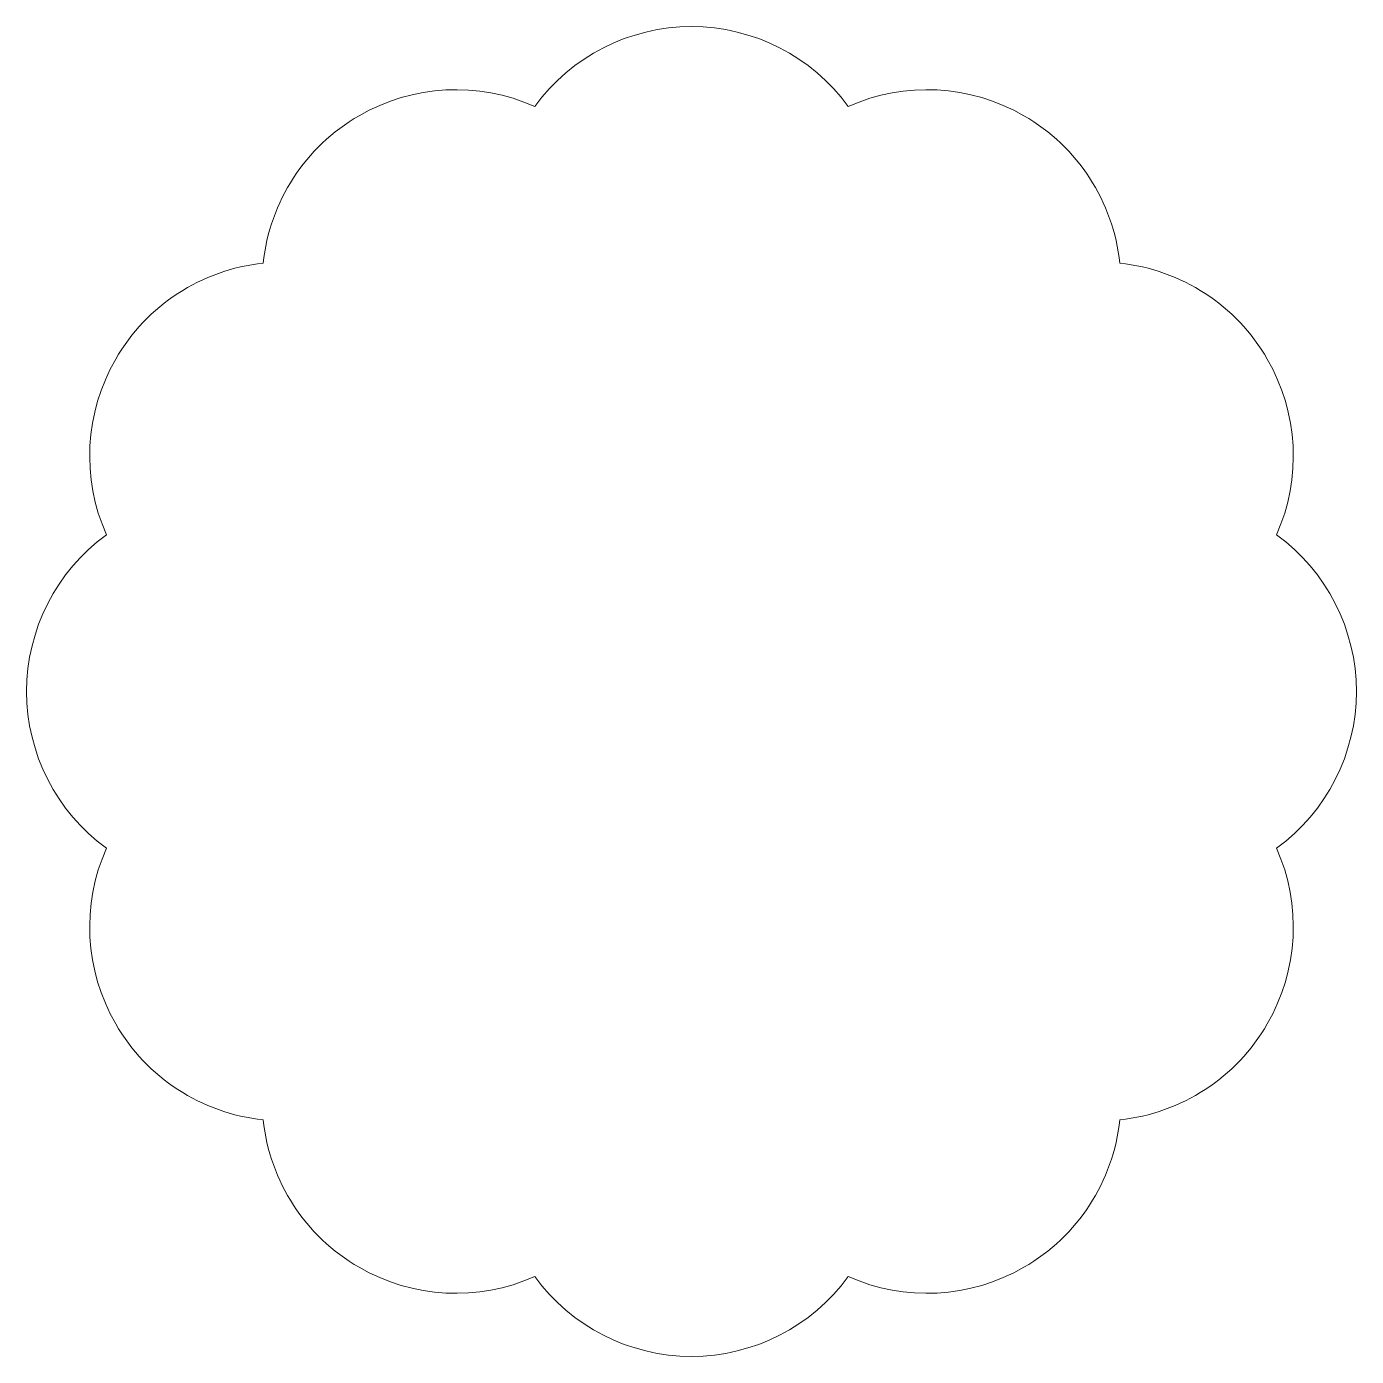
# Model space of a CAD drawing. Header units: millimetres. Extents: x -24 to 24, y -24 to 24.
import ezdxf

# ---------------------------------------------------------------- set-up
doc = ezdxf.new("R2010")
doc.units = ezdxf.units.MM
doc.layers.add('outside_inside', color=2, linetype='CONTINUOUS', lineweight=0, true_color=0xffff00)

msp = doc.modelspace()

# ---------------------------------------------------------------- linework, layer by layer
at = {"layer": 'outside_inside'}
for centre, start, end in [((0, 17), 36.056, 143.944), ((-8.5, 14.722), 66.056, 173.944), ((8.5, 14.722), 6.056, 113.944), ((-14.722, 8.5), 96.056, 203.944), ((14.722, 8.5), 336.056, 83.944), ((-17, 0), 126.056, 233.944), ((17, 0), 306.056, 53.944), ((-14.722, -8.5), 156.056, 263.944), ((14.722, -8.5), 276.056, 23.944), ((-8.5, -14.722), 186.056, 293.944), ((8.5, -14.722), 246.056, 353.944), ((0, -17), 216.056, 323.944)]:
    msp.add_arc(centre, 7, start, end, dxfattribs=at)

doc.saveas('drawing.dxf')
